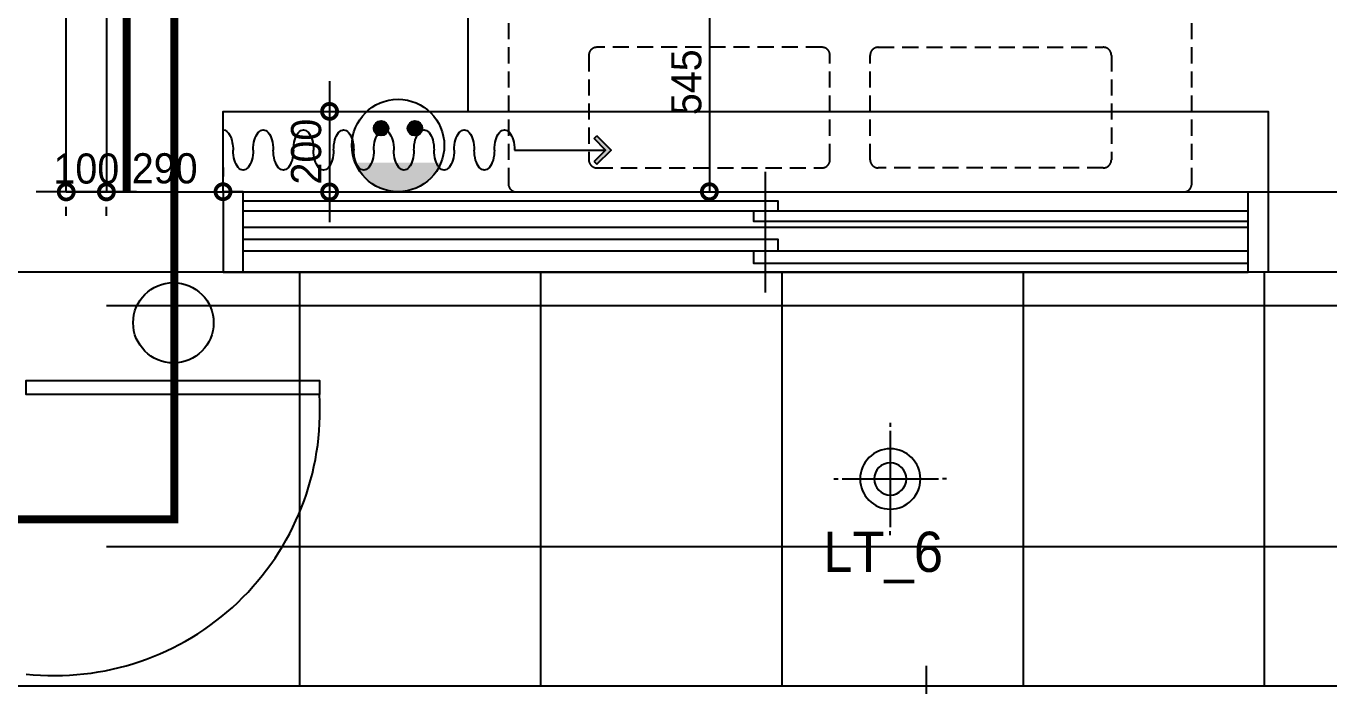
# Model space of a CAD drawing. Header units: millimetres. Extents: x 144680 to 246943, y -177515 to -149396.
# Drawn here: x 225632 to 228874, y -174630 to -172988 of the extents above; entities that cross this region are included whole.
import ezdxf

# ---------------------------------------------------------------- set-up
doc = ezdxf.new("R2010")
doc.units = ezdxf.units.MM
doc.header["$LTSCALE"] = 50
for name, pattern in [('DH-HID2', [1.2, 0.8, -0.4]), ('HID', [2.5, 1.5, -1]), ('HID2', [1, 0.5, -0.5])]:
    doc.linetypes.add(name, pattern=pattern)
for name, color, linetype in [('01. F-소품', 3, 'Continuous'), ('07-DIM WAL', 5, 'Continuous'), ('3.기호.계단선', 30, 'Continuous'), ('_LIBR', 4, 'Continuous'), ('CEIL-DOOR', 6, 'Continuous'), ('CEIL-LIGHT', 7, 'Continuous'), ('FU-FURM', 251, 'DH-HID2'), ('fur', 6, 'Continuous'), ('HAT', 8, 'Continuous'), ('RC-LIGHT', 7, 'Continuous'), ('U-LANP', 6, 'Continuous'), ('WALL', 2, 'Continuous'), ('win', 4, 'Continuous'), ('설비', 140, 'Continuous')]:
    doc.layers.add(name, color=color, linetype=linetype)
doc.styles.add('스타일1', font='')
doc.styles.add('코레일둥고', font='')
doc.styles.get('스타일1').set_extended_font_data('HYwulM')
doc.styles.get('코레일둥고').set_extended_font_data('Korail Round Gothic Medium')
doc.dimstyles.new('30', dxfattribs={"dimscale": 30, "dimtxt": 2.5, "dimasz": 2.5, "dimexe": 1.25, "dimexo": 2, "dimtad": 1, "dimdec": 0, "dimtxsty": '스타일1', "dimblk": 'DOTSMALL', "dimcen": 2.5, "dimclrd": 1, "dimclre": 1, "dimclrt": 2, "dimadec": 0, "dimazin": 0, "dimtfac": 1, "dimtix": 1, "dimtmove": 0, "dimatfit": 3, "dimldrblk": 'DOTSMALL', "dimfxl": 1.25, "dimarcsym": 0})

# ---------------------------------------------------------------- blocks, each defined once
blk = doc.blocks.new('2600')
at = {"layer": 'win'}
for p, q in [((8549.2, -153771), (8549.2, -153471)), ((7239.2, -153521), (9759.2, -153521)), ((7249.2, -153608.5), (9749.2, -153608.5)), ((7249.2, -153608.5), (9749.2, -153608.5)), ((7249.2, -153721), (9749.2, -153721))]:
    blk.add_line(p, q, dxfattribs=at)
for points in [[(7199.2, -153721), (7249.2, -153721), (7249.2, -153521), (7199.2, -153521)], [(9799.2, -153721), (9749.2, -153721), (9749.2, -153521), (9799.2, -153521)]]:
    blk.add_lwpolyline(points, close=True, dxfattribs=at)
for points in [[(7249.2, -153543.5), (8579.2, -153543.5), (8579.2, -153568.5), (7249.2, -153568.5)], [(9749.2, -153568.5), (8519.2, -153568.5), (8519.2, -153593.5), (9749.2, -153593.5)], [(7249.2, -153638.5), (8579.2, -153638.5), (8579.2, -153668.5), (7249.2, -153668.5)], [(9749.2, -153668.5), (8519.2, -153668.5), (8519.2, -153698.5), (9749.2, -153698.5)]]:
    blk.add_lwpolyline(points, dxfattribs=at)
blk = doc.blocks.new('vudauseeh')
at = {"layer": 'WALL', "color": 2}
for p, q in [((142460, -173400), (142460, -170110)), ((142460, -173400), (146460, -173400)), ((146460, -173600), (142260, -173600)), ((142260, -174630), (146460, -174630))]:
    blk.add_line(p, q, dxfattribs=at)
at = {"layer": 'win'}
blk.add_line((144600, -174880.5), (144600, -174580.5), dxfattribs=at)
at = {"layer": '설비', "ltscale": 10}
blk.add_circle((142726.5, -173726.2), 100, dxfattribs=at)
at = {"layer": 'fur'}
blk.add_blockref('2600', (135650.8, -19879.5), dxfattribs=at)
blk = doc.blocks.new('cjswjdeh2')
at = {"layer": 'HAT'}
h = blk.add_hatch(dxfattribs=at)
h.set_pattern_fill('_USER', color=8, scale=600, double=1, pattern_type=0)
h.set_pattern_definition([(0, (228112.9, -171283.5), (0, 600), []), (90, (228112.9, -171283.5), (-600, 4e-14), [])])
h.paths.add_polyline_path([(228112.9, -172313.5), (232012.9, -172313.5), (232012.9, -171283.5), (228112.9, -171283.5)])
at = {"layer": '_LIBR', "color": 8, "linetype": 'Continuous'}
blk.add_lwpolyline([(228642.9, -171588.3), (227912.9, -171588.3), (227912.9, -171553), (228642.9, -171553)], close=True, dxfattribs=at)
blk.add_arc((227984.2, -171628), 659.9, 263.7965, 3.4511, dxfattribs=at)
at = {"layer": 'FU-FURM', "color": 8}
for points in [[(230792.9, -168784), (229132.9, -168784, 0.414214), (229112.9, -168804), (229112.9, -171064, 0.414214), (229132.9, -171084), (230792.9, -171084, 0.414214), (230812.9, -171064), (230812.9, -168804, 0.414214)], [(229892.9, -170724), (229332.9, -170724, 0.414214), (229312.9, -170744), (229312.9, -171004, 0.414214), (229332.9, -171024), (229892.9, -171024, 0.414214), (229912.9, -171004), (229912.9, -170744, 0.414214)], [(230032.9, -170724), (230592.9, -170724, -0.414214), (230612.9, -170744), (230612.9, -171004, -0.414214), (230592.9, -171024), (230032.9, -171024, -0.414214), (230012.9, -171004), (230012.9, -170744, -0.414214)]]:
    blk.add_lwpolyline(points, format="xyb", close=True, dxfattribs=at)
blk.add_blockref('vudauseeh', (85552.9, 2316.5))
blk = doc.blocks.new('FFSFDF')
at = {"layer": '01. F-소품'}
blk.add_hatch(color=8, dxfattribs=at).paths.add_polyline_path([(1567672.9, 1746751.1), (1567679.9, 1746744.1), (1567715.3, 1746779.4), (1567679.9, 1746814.8), (1567672.9, 1746807.7), (1567701.2, 1746779.4)])
at = {"layer": '01. F-소품', "color": 8}
for p, q in [((1567672.9, 1746807.7), (1567679.9, 1746814.8)), ((1567474.8, 1746779.4), (1567701.2, 1746779.4)), ((1567672.9, 1746751.1), (1567679.9, 1746744.1))]:
    blk.add_line(p, q, dxfattribs=at)
for points in [[(1567672.9, 1746807.7), (1567701.2, 1746779.4), (1567672.9, 1746751.1)], [(1567679.9, 1746814.8), (1567715.3, 1746779.4), (1567679.9, 1746744.1)]]:
    blk.add_lwpolyline(points, dxfattribs=at)
for centre, start_param, end_param in [((1566799.8, 1746779.4), 1.570796, 4.712389), ((1566899.8, 1746779.4), 1.570796, 4.712389), ((1566999.8, 1746779.4), 1.570796, 4.712389), ((1567099.8, 1746779.4), 1.570796, 4.712389), ((1567199.8, 1746779.4), 1.570796, 4.712389), ((1567299.8, 1746779.4), 1.570796, 4.712389), ((1567399.8, 1746779.4), 1.570796, 4.712389), ((1566749.8, 1746779.4), 6.283185, 7.853982), ((1566849.8, 1746779.4), 4.712389, 7.853982), ((1566949.8, 1746779.4), 4.712389, 7.853982), ((1567049.8, 1746779.4), 4.712389, 7.853982), ((1567149.8, 1746779.4), 4.712389, 7.853982), ((1567249.8, 1746779.4), 4.712389, 7.853982), ((1567349.8, 1746779.4), 4.712389, 7.853982), ((1567449.8, 1746779.4), 4.712389, 7.853982)]:
    blk.add_ellipse(centre, major_axis=(0, -50), ratio=0.5, start_param=start_param, end_param=end_param, dxfattribs=at)
blk = doc.blocks.new('_DOTSMALL')
at = {"color": 0, "linetype": 'ByBlock', "const_width": 0.5}
blk.add_lwpolyline([(-0.0625, 0, 1), (0.0625, 0, 1)], format="xyb", close=True, dxfattribs=at)
blk = doc.blocks.new('*D147')
at = {"layer": '07-DIM WAL', "color": 1, "lineweight": -2, "transparency": 16777216}
for p, q in [((225907.2, -173400.5), (225657.2, -173400.5)), ((225732.2, -173460), (225732.2, -173438)), ((225832.2, -173460), (225832.2, -173438))]:
    blk.add_line(p, q, dxfattribs=at)
at = {"layer": 'Defpoints', "color": 0, "transparency": 16777216}
for p in [(225732.2, -173400), (225732.2, -173400.5), (225832.2, -173400)]:
    blk.add_point(p, dxfattribs=at)
at = {"layer": '07-DIM WAL', "color": 1, "lineweight": -2, "transparency": 16777216, "xscale": 75, "yscale": 75, "zscale": 75}
blk.add_blockref('_DOTSMALL', (225732.2, -173400.5), dxfattribs=at)
at = {"layer": '07-DIM WAL', "color": 1, "lineweight": -2, "transparency": 16777216, "xscale": 75, "yscale": 75, "zscale": 75, "rotation": 180}
blk.add_blockref('_DOTSMALL', (225832.2, -173400.5), dxfattribs=at)
at = {"layer": '07-DIM WAL', "color": 2, "transparency": 16777216, "insert": (225782.2, -173342.8), "char_height": 75, "attachment_point": 5, "style": '스타일1'}
blk.add_mtext('100', dxfattribs=at)
blk = doc.blocks.new('*D148')
at = {"layer": '07-DIM WAL', "color": 1, "lineweight": -2, "transparency": 16777216}
for p, q in [((225832.2, -173340.5), (225832.2, -173362.5)), ((226122.2, -173340), (226122.2, -173362.5)), ((225832.2, -173400), (226122.2, -173400))]:
    blk.add_line(p, q, dxfattribs=at)
at = {"layer": 'Defpoints', "color": 0, "transparency": 16777216}
for p in [(225832.2, -173400.5), (226122.2, -173400), (226122.2, -173400)]:
    blk.add_point(p, dxfattribs=at)
at = {"layer": '07-DIM WAL', "color": 1, "lineweight": -2, "transparency": 16777216, "xscale": 75, "yscale": 75, "zscale": 75, "rotation": 180}
blk.add_blockref('_DOTSMALL', (225832.2, -173400), dxfattribs=at)
at = {"layer": '07-DIM WAL', "color": 1, "lineweight": -2, "transparency": 16777216, "xscale": 75, "yscale": 75, "zscale": 75}
blk.add_blockref('_DOTSMALL', (226122.2, -173400), dxfattribs=at)
at = {"layer": '07-DIM WAL', "color": 2, "transparency": 16777216, "insert": (225977.2, -173342.2), "char_height": 75, "attachment_point": 5, "style": '스타일1'}
blk.add_mtext('290', dxfattribs=at)
blk = doc.blocks.new('*D149')
at = {"layer": '07-DIM WAL', "color": 1, "lineweight": -2, "transparency": 16777216}
for p, q in [((226387.3, -173125), (226387.3, -173475.5)), ((226182.2, -173200), (226424.8, -173200)), ((226182.2, -173400.5), (226424.8, -173400.5))]:
    blk.add_line(p, q, dxfattribs=at)
at = {"layer": 'Defpoints', "color": 0, "transparency": 16777216}
for p in [(226122.2, -173200), (226122.2, -173400.5), (226387.3, -173400.5)]:
    blk.add_point(p, dxfattribs=at)
at = {"layer": '07-DIM WAL', "color": 1, "lineweight": -2, "transparency": 16777216, "xscale": 75, "yscale": 75, "zscale": 75}
for p, rotation in [((226387.3, -173200), 270), ((226387.3, -173400.5), 90)]:
    blk.add_blockref('_DOTSMALL', p, dxfattribs=dict(at, rotation=rotation))
at = {"layer": '07-DIM WAL', "color": 2, "transparency": 16777216, "insert": (226329.5, -173300.2), "char_height": 75, "attachment_point": 5, "rotation": 90, "style": '스타일1'}
blk.add_mtext('200', dxfattribs=at)
blk = doc.blocks.new('매입등')
at = {"layer": 'HAT', "color": 1}
for p, q in [((0, 140), (0, 130)), ((0, 120), (0, -120)), ((-140, 0), (-130, 0)), ((120, 0), (-120, 0)), ((140, 0), (130, 0)), ((-140, 0), (-130, 0)), ((0, -140), (0, -130))]:
    blk.add_line(p, q, dxfattribs=at)
blk.add_circle((0, 0), 40, dxfattribs=at)
at = {"layer": 'U-LANP'}
blk.add_circle((0, 0), 75, dxfattribs=at)
blk = doc.blocks.new('A$C59950440')
at = {"layer": 'CEIL-DOOR'}
blk.add_blockref('매입등', (140, 140), dxfattribs=at)
blk = doc.blocks.new('*D227')
at = {"layer": '07-DIM WAL', "color": 1, "lineweight": -2, "ltscale": 10, "transparency": 16777216}
for p, q in [((227272.2, -172855), (227294.7, -172855)), ((227332.2, -172855), (227332.2, -173400)), ((227272.2, -173400), (227294.7, -173400))]:
    blk.add_line(p, q, dxfattribs=at)
at = {"layer": 'Defpoints', "color": 0, "transparency": 16777216}
for p in [(227332.2, -172855), (227332.2, -173400), (227332.2, -173400)]:
    blk.add_point(p, dxfattribs=at)
at = {"layer": '07-DIM WAL', "color": 1, "lineweight": -2, "transparency": 16777216, "xscale": 75, "yscale": 75, "zscale": 75}
for p, rotation in [((227332.2, -172855), 90), ((227332.2, -173400), 270)]:
    blk.add_blockref('_DOTSMALL', p, dxfattribs=dict(at, rotation=rotation))
at = {"layer": '07-DIM WAL', "color": 2, "ltscale": 10, "transparency": 16777216, "insert": (227275.2, -173127.5), "char_height": 75, "attachment_point": 5, "rotation": 90, "style": '스타일1'}
blk.add_mtext('545', dxfattribs=at)

msp = doc.modelspace()

# ---------------------------------------------------------------- hatches: boundary and pattern name
at = {"layer": '설비'}
h = msp.add_hatch(color=10, dxfattribs=at)
edge = h.paths.add_edge_path()
edge.add_arc((226515.5, -173242.1), 18.3, 270, 630)
h = msp.add_hatch(color=10, dxfattribs=at)
edge = h.paths.add_edge_path()
edge.add_arc((226599.6, -173242.1), 18.3, 270, 630)
h = msp.add_hatch(color=10, dxfattribs=at)
edge = h.paths.add_edge_path()
edge.add_line((226664.2, -173328), (226450.9, -173328))
edge.add_ellipse((226557.6, -173285), major_axis=(81.3, 81.3), ratio=1, start_angle=156.9578, end_angle=293.0422)

# ---------------------------------------------------------------- linework, layer by layer
at = {"layer": '3.기호.계단선', "color": 10, "linetype": 'HID'}
msp.add_lwpolyline([(225882.2, -170110, 20, 20, 0), (225882.2, -173400.5, 20, 20, 0)], format="xyseb", dxfattribs=at)
at = {"layer": '3.기호.계단선', "color": 140, "linetype": 'HID2', "const_width": 20}
msp.add_lwpolyline([(223942.8, -174215.2), (226000.8, -174215.2), (226000.8, -172641.8), (226282.2, -172641.8), (226282.2, -172326.9)], dxfattribs=at)
at = {"layer": 'CEIL-LIGHT'}
msp.add_line((226732.2, -173200), (226732.2, -170110), dxfattribs=at)
for points in [[(225832.2, -170110), (225832.2, -173400)], [(226122.2, -173400), (226122.2, -173200), (228722.2, -173200), (228722.2, -173400.5)]]:
    msp.add_lwpolyline(points, dxfattribs=at)
at = {"layer": '설비', "color": 10}
for centre, radius in [((226557.6, -173285), 115), ((226515.5, -173242.1), 18.3), ((226599.6, -173242.1), 18.3)]:
    msp.add_circle(centre, radius, dxfattribs=at)

# ---------------------------------------------------------------- block references
msp.add_blockref('cjswjdeh2', (-2280.7, -2316.5))
at = {"color": 0, "xscale": -1, "rotation": 180}
msp.add_blockref('FFSFDF', (-1340627.5, 1573483.2), dxfattribs=at)
at = {"layer": 'RC-LIGHT', "xscale": -1}
msp.add_blockref('A$C59950440', (227922.2, -174255), dxfattribs=at)

# ---------------------------------------------------------------- texts
at = {"layer": '3.기호.계단선', "style": '코레일둥고'}
msp.add_text('LT_6', height=100, dxfattribs=at).set_placement((227615.4, -174346.3))

# ---------------------------------------------------------------- dimensions: what is measured, and where the dimension line sits
at = {"layer": '07-DIM WAL', "ltscale": 10}
dim = msp.add_linear_dim(base=(227332.2, -173400), p1=(227332.2, -172855), p2=(227332.2, -173400), angle=90, dimstyle='30', dxfattribs=at)
dim.commit()
dim.dimension.update_dxf_attribs({"geometry": '*D227', "text_midpoint": (227275.2, -173127.5)})
at = {"layer": '07-DIM WAL'}
dim = msp.add_linear_dim(base=(226387.2658, -173400.4995), p1=(226122.2342, -173200), p2=(226122.2342, -173400.4995), angle=90, dimstyle='30', dxfattribs=at)
dim.commit()
dim.dimension.update_dxf_attribs({"geometry": '*D149', "text_midpoint": (226329.5178, -173300.2498)})
for base, p1, p2, picture, middle in [((225732.2, -173400.5), (225832.2, -173400), (225732.2, -173400), '*D147', (225782.2, -173342.8)), ((226122.2, -173400), (225832.2, -173400.5), (226122.2, -173400), '*D148', (225977.2, -173342.2))]:
    dim = msp.add_linear_dim(base=base, p1=p1, p2=p2, dimstyle='30', dxfattribs=at)
    dim.commit()
    dim.dimension.update_dxf_attribs({"geometry": picture, "text_midpoint": middle})

doc.saveas('drawing.dxf')
